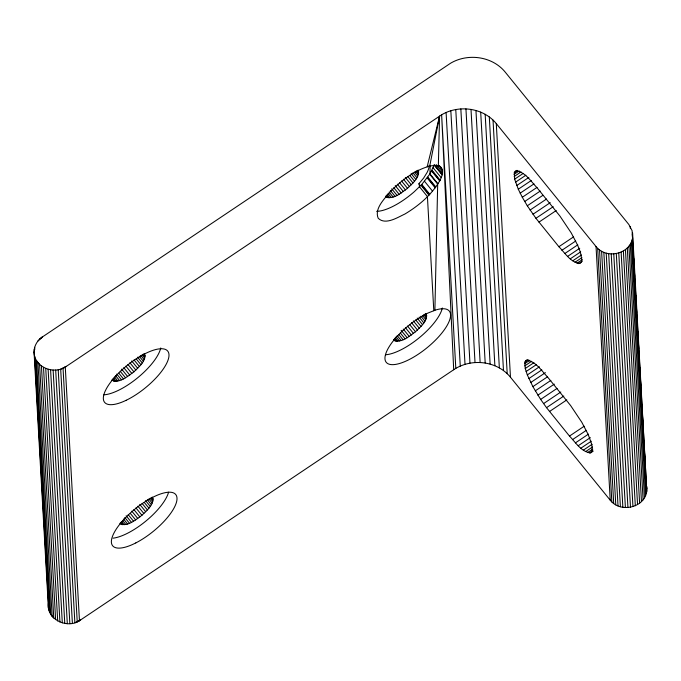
<?xml version="1.0" encoding="UTF-8"?>
<svg xmlns="http://www.w3.org/2000/svg" width="681" height="681" viewBox="0 0 681 681"><rect width="100%" height="100%" fill="white"/><g stroke="black" fill="none" stroke-linecap="round" stroke-linejoin="round"><path stroke-width="1.02" d="M434.887 310.298L435.602 310.017A40.647 14.429 -39.1 0 1 435.261 340.347A40.647 14.429 -39.1 0 1 385.199 360.24A40.647 14.429 -39.1 0 1 427.855 313.09L434.887 310.298L437.687 184.083C441.143 178.967 445.612 170.582 439.339 165.764M430.154 165.568L429.958 173.893L421.811 184.44L414.371 191.633A40.647 14.429 -39.1 0 1 376.636 211.34M441.348 168.216L440.471 166.785L438.343 166.036L439.568 116.179L427.157 166.862C412.856 171.518 400.658 181.172 390.196 191.744C384.586 198.852 374.167 208.48 378.185 218.226C385.403 225.437 397.491 217.443 405.008 213.97C417.691 206.326 429.558 196.579 437.687 184.083L429.72 174.242M111.888 380.126C119.592 383.88 127.883 376.048 133.91 371.835C138.507 367.127 146.687 361.058 144.5 353.66M119.907 523.578C127.611 527.332 135.902 519.501 141.929 515.287C146.526 510.58 154.706 504.51 152.518 497.113M385.48 196.622C393.192 200.367 401.475 192.536 407.502 188.331C412.116 183.615 420.262 177.562 418.108 170.148M393.499 340.074C401.211 343.828 409.494 335.997 415.521 331.783C420.1 327.135 428.375 320.862 426.11 313.609M48.394 607.827L34.05 351.898C34.041 346.314 36.978 340.985 41.388 337.631L450.516 63.265C467.787 52.956 492.329 56.225 505.183 72.075L628.869 224.534L632.121 230.74L646.797 491.239C644.584 507.992 620.187 513.202 610.219 500.177L510.469 377.231C497.079 360.683 471.031 357.908 453.699 369.74L80.494 620.016C67.657 630.036 44.486 618.765 48.7 601.698M646.797 491.239L632.606 233.004M514.921 171.535L515.917 170.888C525.238 171.825 530.959 181.512 537.02 187.701L559.978 216.124L571.231 232.928L577.633 245.194L580.408 252.251L581.889 260.04L581.634 261.717L580.008 263.538C570.678 262.602 564.966 252.915 558.897 246.718L535.938 218.295L527.298 205.79L522.301 197.269L518.292 189.224L514.649 179.163L514.291 172.71L516.649 170.378M525.511 360.896L526.498 360.249C535.828 361.185 541.54 370.873 547.609 377.061L570.567 405.484L581.812 422.28L588.222 434.555L591.857 444.625L592.215 451.077L590.597 452.891C581.268 451.954 575.556 442.267 569.486 436.078L546.528 407.655L540.654 399.415L532.882 386.621L527.324 374.908L525.238 368.515L524.872 362.062L527.239 359.73M427.157 166.862L429.745 165.977L439.568 116.179M34.05 351.898C33.99 367.485 54.582 375.197 66.312 366.387L441.628 114.791C458.9 104.482 483.433 107.751 496.287 123.601L596.037 246.556C606.005 259.58 630.402 254.371 632.615 237.618M437.926 183.725L429.958 173.893L434.172 165.049L442.19 174.855M418.619 184.091L423.65 178.047L427.157 172.361A33.871 12.02 -39.1 0 0 429.158 165.347M37.906 341.036L42.418 336.942L39.532 339.24M514.291 172.71L517.747 170.386M514.036 174.387L519.22 170.914M514.155 176.549L521.067 171.91M514.649 179.163L523.289 173.366M515.517 182.176L525.885 175.221M516.734 185.547L528.831 177.435M518.292 189.224L531.248 180.533M520.156 193.157L533.981 183.887M522.301 197.269L536.986 187.42M524.693 201.499L540.246 191.072M527.298 205.79L542.851 195.353M530.065 210.063L546.485 199.048M532.968 214.251L550.248 202.666M535.938 218.295L553.219 206.709M538.952 222.134L556.224 210.54M558.897 246.718L573.589 236.869M561.893 250.285L575.717 241.014M564.821 253.519L577.777 244.828M567.639 256.379L579.735 248.259M570.312 258.806L580.68 251.851M572.789 260.78L581.429 254.983M575.028 262.253L581.94 257.622M576.994 263.215L582.178 259.742M578.663 263.649L582.119 261.325M524.872 362.062L528.328 359.747M524.617 363.748L529.801 360.266M524.745 365.91L531.648 361.27M525.238 368.515L533.878 362.718M526.098 371.528L536.466 364.573M527.324 374.908L539.42 366.795M528.873 378.585L541.838 369.894M530.737 382.509L545.43 372.66M532.882 386.621L547.575 376.772M535.283 390.86L550.835 380.424M537.879 395.142L554.3 384.135M540.654 399.415L557.067 388.408M543.549 403.612L560.829 392.018M546.528 407.655L563.808 396.061M549.533 411.486L566.813 399.9M569.486 436.078L584.17 426.229M572.474 439.645L586.298 430.366M575.411 442.88L588.367 434.18M578.229 445.732L590.325 437.619M580.902 448.166L591.27 441.211M583.37 450.132L592.01 444.344M585.609 451.614L592.521 446.974M587.584 452.576L592.768 449.094M589.252 453.001L592.708 450.686M590.597 452.891L593.185 451.154M429.745 165.977L436.41 165.338L438.343 166.036M438.99 165.474L442.327 169.56M438.99 165.747L442.446 170.029M436.317 164.802L442.335 172.157M434.98 165.228L442.335 174.217M434.18 164.759L442.207 174.574M433.082 167.73L441.101 177.537M432.094 170.361L440.122 180.176M431.848 170.769L439.866 180.576M431.703 171.127L439.722 180.933M427.872 177.179L435.84 187.011M427.515 177.605L435.482 187.445M427.251 178.013L435.219 187.845M417.419 170.369L418.747 172.012M416.687 170.752L418.679 173.212M424.493 181.231L432.461 191.063M415.682 171.297L418.338 174.583M414.414 171.987L417.742 176.081M412.899 172.787L416.891 177.698M421.811 184.44L429.779 194.281M421.377 184.866L429.336 194.706M421.011 185.292L428.97 195.132M411.145 173.672L415.802 179.409M409.843 175.443L414.491 181.18M407.664 176.43L412.984 182.985M405.314 177.426L411.298 184.798M403.475 179.214L409.46 186.594M401.518 180.95L407.502 188.331M399.466 182.619L405.459 189.99M397.363 184.176L403.348 191.548M395.235 185.598L401.22 192.978M393.78 187.701L399.1 194.255M391.703 188.807L397.023 195.362M390.358 190.544L395.014 196.281M389.132 192.076L393.116 196.996M388.034 193.395L391.362 197.49M387.106 194.494L389.762 197.771M386.365 195.362L388.357 197.822M385.829 196L387.166 197.643M425.438 313.822L426.774 315.465M424.706 314.205L426.698 316.665M423.701 314.758L426.357 318.036M422.441 315.439L425.761 319.534M420.926 316.239L424.91 321.16M419.173 317.125L423.82 322.862M417.198 318.078L422.509 324.633M415.682 319.883L421.003 326.446M413.333 320.879L419.317 328.251M411.494 322.666L417.479 330.047M409.536 324.403L415.521 331.783M407.493 326.071L413.478 333.443M405.382 327.629L411.367 335.001M403.254 329.051L409.238 336.431M401.135 330.336L407.119 337.708M400.385 333.077L405.042 338.815M399.049 334.814L403.033 339.734M397.151 335.529L401.135 340.449M396.053 336.848L399.381 340.943M395.125 337.946L397.781 341.224M394.384 338.815L396.376 341.275M393.856 339.453L395.184 341.096M143.827 353.873L145.155 355.516M143.087 354.265L145.087 356.725M142.082 354.81L144.747 358.087M140.822 355.491L144.151 359.585M139.307 356.291L143.299 361.211M137.553 357.176L142.21 362.913M136.243 358.947L140.899 364.684M134.072 359.934L139.392 366.497M131.714 360.93L137.698 368.31M129.884 362.718L135.868 370.098M127.926 364.463L133.91 371.835M125.874 366.123L131.859 373.494M123.772 367.68L129.756 375.052M121.635 369.111L127.628 376.482M120.179 371.205L125.5 377.759M118.766 373.128L123.423 378.866M116.766 374.048L121.422 379.785M115.532 375.58L119.524 380.5M114.442 376.899L117.762 381.002M113.506 377.998L116.17 381.275M112.765 378.866L114.766 381.326M112.237 379.513L113.565 381.147M151.846 497.326L153.174 498.969M151.114 497.717L153.106 500.169M150.109 498.262L152.765 501.539M148.841 498.943L152.169 503.038M147.326 499.743L151.318 504.664M145.572 500.629L150.229 506.366M144.261 502.399L148.918 508.137M142.091 503.387L147.411 509.95M139.733 504.383L145.725 511.763M137.903 506.17L143.887 513.551M135.945 507.915L141.929 515.287M133.893 509.575L139.877 516.947M131.791 511.133L137.775 518.505M130.326 513.38L135.647 519.935M128.207 514.657L133.527 521.212M126.121 515.764L131.442 522.318M124.785 517.5L129.441 523.238M123.55 519.033L127.543 523.953M122.461 520.352L125.781 524.447M121.524 521.45L124.189 524.728M120.784 522.318L122.784 524.779M120.256 522.965L121.584 524.6M646.788 486.626L646.95 488.932M632.3 233.923L632.598 239.227M633.015 246.658L633.313 251.961M633.662 258.329L633.96 263.632M634.377 271.064L634.675 276.367M635.032 282.734L635.33 288.037M635.739 295.469L636.037 300.772M636.394 307.14L636.692 312.451M637.05 318.819L637.348 324.122M637.756 331.553L638.054 336.857M638.412 343.224L638.71 348.527M639.127 355.959L639.425 361.262M639.774 367.629L640.131 373.997M640.489 380.364L640.787 385.667M641.144 392.035L641.493 398.402M641.851 404.769L642.149 410.081M642.506 416.449L642.864 422.816M643.222 429.175L643.511 434.487M643.868 440.854L644.166 446.157M644.584 453.589L644.881 458.892M645.239 465.259L645.528 470.562M645.946 477.994L646.243 483.297M632.138 239.891L646.32 493.512M631.355 242.104L645.537 495.725M630.24 226.467L630.359 228.595M630.274 244.207L644.456 497.828M628.912 246.173L643.094 499.794M627.286 247.969L641.468 501.599M625.43 249.578L639.612 503.199M623.37 250.957L637.552 504.578M621.132 252.098L635.313 505.719M618.765 252.974L632.947 506.604M616.296 253.579L630.478 507.2M613.768 253.902L627.942 507.524M611.215 253.928L625.396 507.549M608.678 253.672L622.86 507.294M606.209 253.119L620.391 506.749M603.834 252.302L618.016 505.923M601.595 251.212L615.777 504.834M599.527 249.876L613.709 503.497M597.671 248.318L611.844 501.94M596.037 246.556L610.219 500.177M496.287 123.601L510.469 377.231M493.027 120.077L507.209 373.707M489.307 116.962L503.48 370.583M485.17 114.289L499.352 367.91M480.692 112.118L494.874 365.74M475.951 110.467L490.124 364.088M471.005 109.377L485.187 362.999M465.94 108.858L480.122 362.479M460.841 108.909L475.015 362.539M455.776 109.547L469.958 363.177M450.839 110.756L465.012 364.378M446.098 112.518L460.271 366.14M455.81 368.421L441.628 114.791L453.699 369.74M433.797 310.732L427.413 196.571L419.436 186.73L419.249 183.342M65.282 367.085L79.464 620.706M58.208 369.706L72.39 623.328M55.68 370.021L69.854 623.643M53.127 370.055L67.308 623.677M50.59 369.792L64.772 623.413M48.121 369.247L62.303 622.868M45.746 368.421L59.928 622.042M43.507 367.331L57.689 620.961M41.439 365.995L55.621 619.625M37.949 362.675L52.131 616.296M35.489 358.657L49.67 612.287M34.68 347.319L34.799 349.438M34.203 349.591L34.382 352.775M34.697 356.469L48.879 610.091M168.573 492.201A40.647 14.429 -39.1 0 1 146.185 520.82A40.647 14.429 -39.1 0 1 113.063 538.169M442.344 307.974A40.647 14.429 -39.1 0 1 419.496 337.555A40.647 14.429 -39.1 0 1 385.455 354.767M160.742 347.965A40.647 14.429 -39.1 0 1 137.971 377.529A40.647 14.429 -39.1 0 1 103.904 394.818M66.312 366.387L63.044 368.225L77.225 621.847L80.494 620.016L74.859 622.723L60.677 369.102L66.312 366.387M39.583 364.437L36.578 360.743L50.76 614.364L53.756 618.059L39.583 364.437M135.791 542.936A40.647 14.429 -39.1 0 0 175.894 494.747A40.647 14.429 -39.1 0 0 120.895 522.855A40.647 14.429 -39.1 0 0 135.791 542.936M126.198 400.275A40.647 14.429 -39.1 0 0 168.258 351.907A40.647 14.429 -39.1 0 0 114.059 378.006A40.647 14.429 -39.1 0 0 126.198 400.275"/></g></svg>
